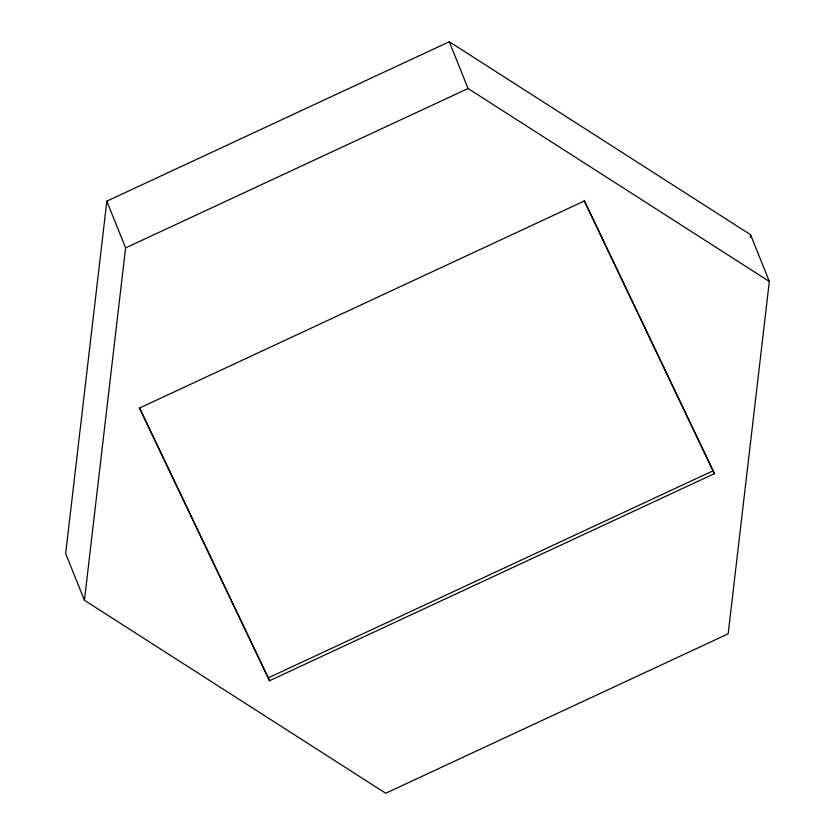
<?xml version="1.0" encoding="UTF-8"?>
<svg xmlns="http://www.w3.org/2000/svg" width="835" height="835" viewBox="0 0 835 835"><rect width="100%" height="100%" fill="white"/><g stroke="black" fill="none" stroke-linecap="round" stroke-linejoin="round"><path stroke-width="1.25" d="M106.838 201.162L65.662 553.532L84.429 600.292L385.707 793.25L728.162 633.838L769.338 281.468L750.571 234.708L449.293 41.75L106.838 201.162L125.594 247.922L84.429 600.292M750.268 237.297L750.571 234.708M125.594 247.922L468.059 88.51L769.338 281.468M713.163 470.752L714.342 473.675L269.475 680.755L268.306 677.832L713.163 470.752L584.239 200.431M714.342 473.675L584.291 201.005L139.424 408.096L269.475 680.755M139.372 407.522L268.306 677.832M449.293 41.75L468.059 88.51"/></g></svg>
